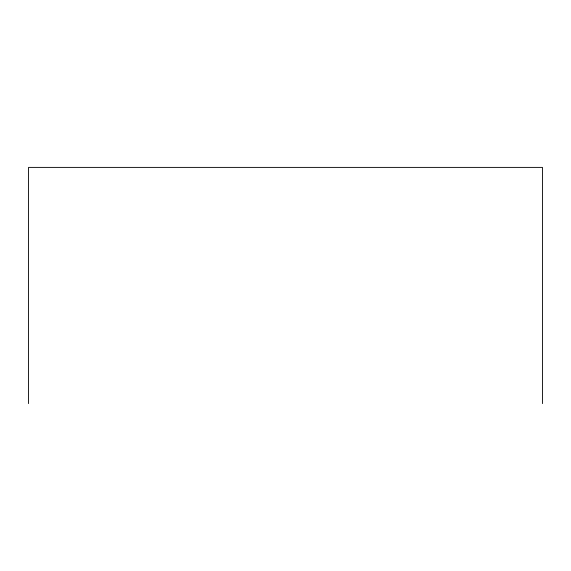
<?xml version="1.0" encoding="UTF-8"?>
<svg xmlns="http://www.w3.org/2000/svg" width="571" height="571" viewBox="0 0 571 571"><rect width="100%" height="100%" fill="white"/><g stroke="black" fill="none" stroke-linecap="round" stroke-linejoin="round"><path stroke-width="0.86" d="M542.45 403.604L542.45 167.396L28.55 167.396L28.55 403.604"/></g></svg>
